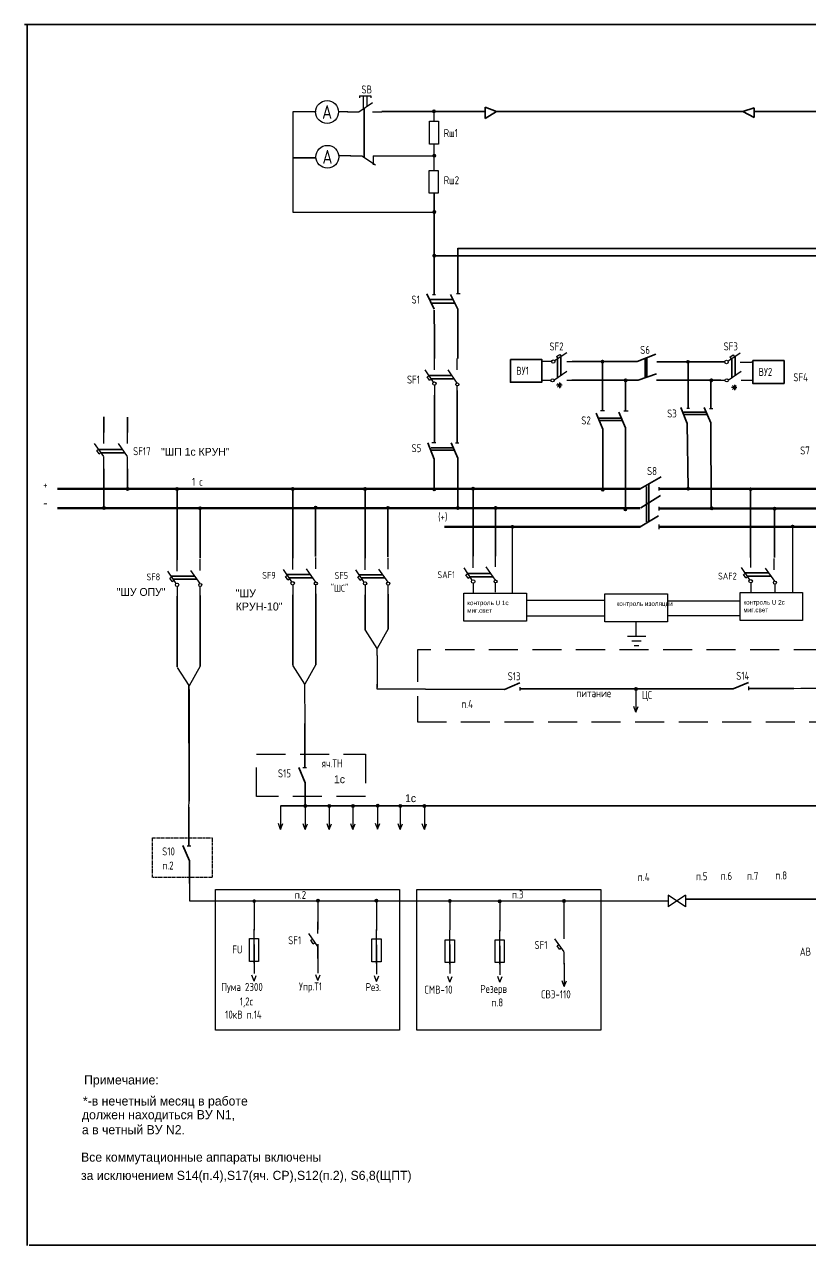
# Model space of a CAD drawing. Header units: millimetres. Extents: x 14 to 557, y 20 to 555.
# Drawn here: x 14 to 358, y 20 to 555 of the extents above; entities that cross this region are included whole.
import ezdxf
from ezdxf.enums import TextEntityAlignment as Align

# ---------------------------------------------------------------- set-up
doc = ezdxf.new("R2010")
doc.units = ezdxf.units.MM
doc.header["$MEASUREMENT"] = 0
doc.linetypes.add('CENTER', pattern=[2, 1.25, -0.25, 0.25, -0.25])
doc.linetypes.add('DASHED', pattern=[19.05, 12.7, -6.35])
doc.layers.add('0 @ 1', color=7, linetype='Continuous')
doc.layers.add('Элементы', color=6, linetype='Continuous')
doc.styles.add('Annotative', font='txt')
doc.styles.add('НАДПИСИ', font='gostw.shx')

# ---------------------------------------------------------------- blocks, each defined once
blk = doc.blocks.new('Резистор')
for p, q in [((-2, -10), (-2, 0)), ((-2, 0), (2, 0)), ((2, 0), (2, -10)), ((2, -10), (-2, -10))]:
    blk.add_line(p, q)
at = {"layer": 'Элементы', "style": 'НАДПИСИ', "width": 0.9, "flags": 8}
blk.add_attdef('R', text='', height=4, rotation=90, dxfattribs=at).set_placement((-3, -5), align=Align.CENTER)
blk.add_attdef('R', text='', height=4, dxfattribs=at).set_placement((5, -7), align=Align.CENTER)
blk = doc.blocks.new('Кнопка_с_замык_конт')
for p, q in [((0.25, 7), (5.25, 7)), ((0.25, 7), (0.25, 6.04)), ((2, 1.33), (2, 7)), ((3.5, 7), (3.5, 2.33)), ((5.25, 7), (5.25, 6.04)), ((0, 0), (6, 4)), ((6, 0), (10, 0))]:
    blk.add_line(p, q)
at = {"ltscale": 5}
blk.add_line((-5, 0), (0, 0), dxfattribs=at)
at = {"style": 'НАДПИСИ', "width": 0.8, "flags": 8}
blk.add_attdef('К1', text='', height=3, dxfattribs=at).set_placement((-2, -4), align=Align.RIGHT)
blk.add_attdef('К2', (7, -4), '', height=3, dxfattribs=at)
at = {"layer": 'Элементы', "style": 'НАДПИСИ', "width": 0.9, "flags": 8}
blk.add_attdef('SBN', text='', height=4, dxfattribs=at).set_placement((3, 9), align=Align.CENTER)
blk = doc.blocks.new('Амперметр')
blk.add_circle((0, 0), 5)
at = {"style": 'НАДПИСИ'}
blk.add_text('А', height=6, dxfattribs=at).set_placement((0, -3), align=Align.CENTER)
at = {"layer": 'Элементы', "style": 'НАДПИСИ', "width": 0.9, "flags": 8}
blk.add_attdef('PA', (5, 4), '', height=4, dxfattribs=at)
blk = doc.blocks.new('Контакт_р')
at = {"ltscale": 5}
blk.add_line((-5, 0), (0, 0), dxfattribs=at)
for p, q in [((0, 0), (6, -4)), ((5, 0), (5, -4)), ((5, 0), (11, 0))]:
    blk.add_line(p, q)
at = {"style": 'НАДПИСИ', "width": 0.8, "flags": 8}
blk.add_attdef('К1', text='', height=3, dxfattribs=at).set_placement((-2, -4), align=Align.RIGHT)
blk.add_attdef('К2', (8, -4), '', height=3, dxfattribs=at)
at = {"layer": 'Элементы', "style": 'НАДПИСИ', "width": 0.9, "flags": 8}
blk.add_attdef('К', text='', height=4, dxfattribs=at).set_placement((3, 2), align=Align.CENTER)
blk = doc.blocks.new('Выключатель_авт1')
for p, q in [((4.25, 0), (0, 0)), ((11, 0), (16, 0))]:
    blk.add_line(p, q)
at = {"ltscale": 5}
for p, q in [((5.62, 0.42), (11, 4)), ((6.44, 2.16), (7.94, 3.16)), ((6.44, 2.16), (7, 1.33)), ((7.94, 3.16), (8.5, 2.33))]:
    blk.add_line(p, q, dxfattribs=at)
blk.add_circle((5, 0), 0.75)
at = {"style": 'НАДПИСИ', "width": 0.8, "flags": 8}
blk.add_attdef('К1', text='', height=3, dxfattribs=at).set_placement((3, -4), align=Align.RIGHT)
blk.add_attdef('К2', (13, -4), '', height=3, dxfattribs=at)
at = {"layer": 'Элементы', "style": 'НАДПИСИ', "width": 0.9, "flags": 8}
blk.add_attdef('QFN', text='', height=4, dxfattribs=at).set_placement((8, 5), align=Align.CENTER)
blk.add_attdef('QFN', (6, -4), '', height=4, rotation=270, dxfattribs=at)
blk = doc.blocks.new('Заземление')
at = {"ltscale": 5}
for p, q in [((-4, 0), (4, 0)), ((-2, -2), (2, -2)), ((-1, -4), (1, -4))]:
    blk.add_line(p, q, dxfattribs=at)
blk = doc.blocks.new('клемма 6')
for p, q in [((-2.5, 2.5), (2.5, -5)), ((2.5, 2.5), (-2.5, -5)), ((-2.5, 2.5), (2.5, 2.5)), ((-2.5, -5), (2.5, -5)), ((0, -5), (2.5, -5))]:
    blk.add_line(p, q)
blk = doc.blocks.new('Предохранитель')
for p, q in [((-2, -5), (-2, 5)), ((-2, 5), (2, 5)), ((2, 5), (2, -5)), ((2, -5), (-2, -5))]:
    blk.add_line(p, q)
at = {"layer": 'Элементы', "style": 'НАДПИСИ', "width": 0.9, "flags": 8}
blk.add_attdef('FU', text='', height=4, rotation=90, dxfattribs=at).set_placement((-3, 0), align=Align.CENTER)
blk.add_attdef('FU', text='', height=4, dxfattribs=at).set_placement((6, -2), align=Align.CENTER)

msp = doc.modelspace()

# ---------------------------------------------------------------- hatches: boundary and pattern name
at = {"lineweight": 35}
h = msp.add_hatch(dxfattribs=at)
h.set_pattern_fill('ANSI38', color=256, style=0)
h.set_pattern_definition([(45, (-44.13146, 305.95852), (-0.08838835, 0.08838835), []), (135, (-44.13146, 305.95852), (-0.265165043, 0.08838835), [0.3125, -0.1875])])
edge = h.paths.add_edge_path()
edge.add_arc((193.37, 516.46), 0.5, 0, 360)
h = msp.add_hatch(dxfattribs=at)
h.set_pattern_fill('ANSI38', color=256, style=0)
h.set_pattern_definition([(45, (-44.02686, 286.60735), (-0.08838835, 0.08838835), []), (135, (-44.02686, 286.60735), (-0.265165043, 0.08838835), [0.3125, -0.1875])])
edge = h.paths.add_edge_path()
edge.add_arc((193.47, 497.11), 0.5, 0, 360)
h = msp.add_hatch(dxfattribs=at)
h.set_pattern_fill('ANSI38', color=256, style=0)
h.set_pattern_definition([(45, (-43.93072, 261.91549), (-0.08838835, 0.08838835), []), (135, (-43.93072, 261.91549), (-0.265165043, 0.08838835), [0.3125, -0.1875])])
edge = h.paths.add_edge_path()
edge.add_arc((193.57, 472.42), 0.5, 0, 360)
h = msp.add_hatch(dxfattribs=at)
h.set_pattern_fill('ANSI38', color=256, style=0)
h.set_pattern_definition([(45, (-44.01422, 242.81342), (-0.08838835, 0.08838835), []), (135, (-44.01422, 242.81342), (-0.265165043, 0.08838835), [0.3125, -0.1875])])
edge = h.paths.add_edge_path()
edge.add_arc((193.49, 453.31), 0.5, 0, 360)
h = msp.add_hatch(dxfattribs=at)
h.set_pattern_fill('ANSI38', color=256, style=0)
h.set_pattern_definition([(45, (29.59249, 196.47888), (-0.08838835, 0.08838835), []), (135, (29.59249, 196.47888), (-0.265165043, 0.08838835), [0.3125, -0.1875])])
edge = h.paths.add_edge_path()
edge.add_arc((267.09, 406.98), 0.5, 0, 360)
h = msp.add_hatch(dxfattribs=at)
h.set_pattern_fill('ANSI38', color=256, style=0)
h.set_pattern_definition([(45, (66.92158, 196.42484), (-0.08838835, 0.08838835), []), (135, (66.92158, 196.42484), (-0.265165043, 0.08838835), [0.3125, -0.1875])])
edge = h.paths.add_edge_path()
edge.add_arc((304.42, 406.92), 0.5, 0, 360)
h = msp.add_hatch(dxfattribs=at)
h.set_pattern_fill('ANSI38', color=256, style=0)
h.set_pattern_definition([(45, (39.6757, 187.82619), (-0.08838835, 0.08838835), []), (135, (39.6757, 187.82619), (-0.265165043, 0.08838835), [0.3125, -0.1875])])
edge = h.paths.add_edge_path()
edge.add_arc((277.18, 398.83), 0.5, 0, 360)
h = msp.add_hatch(dxfattribs=at)
h.set_pattern_fill('ANSI38', color=256, style=0)
h.set_pattern_definition([(45, (77.19065, 188.38574), (-0.08838835, 0.08838835), []), (135, (77.19065, 188.38574), (-0.265165043, 0.08838835), [0.3125, -0.1875])])
edge = h.paths.add_edge_path()
edge.add_arc((314.69, 398.89), 0.5, 0, 360)
h = msp.add_hatch(dxfattribs=at)
h.set_pattern_fill('ANSI38', color=256, style=0)
h.set_pattern_definition([(45, (-178.116, 140.8446), (-0.08838835, 0.08838835), []), (135, (-178.116, 140.8446), (-0.265165043, 0.08838835), [0.3125, -0.1875])])
edge = h.paths.add_edge_path()
edge.add_arc((59.38, 351.34), 0.5, 0, 360)
h = msp.add_hatch(dxfattribs=at)
h.set_pattern_fill('ANSI38', color=256, style=0)
h.set_pattern_definition([(45, (-167.15069, 140.72595), (-0.08838835, 0.08838835), []), (135, (-167.15069, 140.72595), (-0.265165043, 0.08838835), [0.3125, -0.1875])])
edge = h.paths.add_edge_path()
edge.add_arc((81.01, 351.23), 0.5, 0, 360)
h = msp.add_hatch(dxfattribs=at)
h.set_pattern_fill('ANSI38', color=256, style=0)
h.set_pattern_definition([(45, (-116.5836, 140.84497), (-0.08838835, 0.08838835), []), (135, (-116.5836, 140.84497), (-0.265165043, 0.08838835), [0.3125, -0.1875])])
edge = h.paths.add_edge_path()
edge.add_arc((131.58, 351.34), 0.5, 0, 360)
h = msp.add_hatch(dxfattribs=at)
h.set_pattern_fill('ANSI38', color=256, style=0)
h.set_pattern_definition([(45, (-84.92957, 140.77192), (-0.08838835, 0.08838835), []), (135, (-84.92957, 140.77192), (-0.265165043, 0.08838835), [0.3125, -0.1875])])
edge = h.paths.add_edge_path()
edge.add_arc((163.23, 351.27), 0.5, 0, 360)
h = msp.add_hatch(dxfattribs=at)
h.set_pattern_fill('ANSI38', color=256, style=0)
h.set_pattern_definition([(45, (-44.01112, 140.68613), (-0.08838835, 0.08838835), []), (135, (-44.01112, 140.68613), (-0.265165043, 0.08838835), [0.3125, -0.1875])])
edge = h.paths.add_edge_path()
edge.add_arc((193.49, 351.19), 0.5, 0, 360)
h = msp.add_hatch(dxfattribs=at)
h.set_pattern_fill('ANSI38', color=256, style=0)
h.set_pattern_definition([(45, (-26.98266, 137.56063), (-0.08838835, 0.08838835), []), (135, (-26.98266, 137.56063), (-0.265165043, 0.08838835), [0.3125, -0.1875])])
edge = h.paths.add_edge_path()
edge.add_arc((210.49, 351.38), 0.5, 0, 360)
h = msp.add_hatch(dxfattribs=at)
h.set_pattern_fill('ANSI38', color=256, style=0)
h.set_pattern_definition([(45, (3.14441, 140.00013), (-0.088388348, 0.088388348), []), (135, (3.14441, 140.00013), (-0.265165043, 0.088388348), [0.3125, -0.1875])])
edge = h.paths.add_edge_path()
edge.add_arc((267.21, 351), 0.5, 0, 360)
h = msp.add_hatch(dxfattribs=at)
h.set_pattern_fill('ANSI38', color=256, style=0)
h.set_pattern_definition([(45, (67.05231, 140.88887), (-0.08838835, 0.08838835), []), (135, (67.05231, 140.88887), (-0.265165043, 0.08838835), [0.3125, -0.1875])])
edge = h.paths.add_edge_path()
edge.add_arc((304.55, 351.39), 0.5, 0, 360)
h = msp.add_hatch(dxfattribs=at)
h.set_pattern_fill('ANSI38', color=256, style=0)
h.set_pattern_definition([(45, (94.38978, 140.71653), (-0.08838835, 0.08838835), []), (135, (94.38978, 140.71653), (-0.265165043, 0.08838835), [0.3125, -0.1875])])
edge = h.paths.add_edge_path()
edge.add_arc((331.89, 351.22), 0.5, 0, 360)
h = msp.add_hatch(dxfattribs=at)
h.set_pattern_fill('ANSI38', color=256, style=0)
h.set_pattern_definition([(45, (-188.49867, 132.47719), (-0.08838835, 0.08838835), []), (135, (-188.49867, 132.47719), (-0.265165043, 0.08838835), [0.3125, -0.1875])])
edge = h.paths.add_edge_path()
edge.add_arc((49, 342.98), 0.5, 0, 360)
h = msp.add_hatch(dxfattribs=at)
h.set_pattern_fill('ANSI38', color=256, style=0)
h.set_pattern_definition([(45, (-146.46231, 132.35414), (-0.08838835, 0.08838835), []), (135, (-146.46231, 132.35414), (-0.265165043, 0.08838835), [0.3125, -0.1875])])
edge = h.paths.add_edge_path()
edge.add_arc((91.04, 342.85), 0.5, 0, 360)
h = msp.add_hatch(dxfattribs=at)
h.set_pattern_fill('ANSI38', color=256, style=0)
h.set_pattern_definition([(45, (-95.89522, 132.61061), (-0.08838835, 0.08838835), []), (135, (-95.89522, 132.61061), (-0.265165043, 0.08838835), [0.3125, -0.1875])])
edge = h.paths.add_edge_path()
edge.add_arc((141.6, 343.11), 0.5, 0, 360)
h = msp.add_hatch(dxfattribs=at)
h.set_pattern_fill('ANSI38', color=256, style=0)
h.set_pattern_definition([(45, (-64.24118, 132.53756), (-0.08838835, 0.08838835), []), (135, (-64.24118, 132.53756), (-0.265165043, 0.08838835), [0.3125, -0.1875])])
edge = h.paths.add_edge_path()
edge.add_arc((173.26, 343.04), 0.5, 0, 360)
h = msp.add_hatch(dxfattribs=at)
h.set_pattern_fill('ANSI38', color=256, style=0)
h.set_pattern_definition([(45, (-33.7233, 132.40223), (-0.08838835, 0.08838835), []), (135, (-33.7233, 132.40223), (-0.265165043, 0.08838835), [0.3125, -0.1875])])
edge = h.paths.add_edge_path()
edge.add_arc((203.78, 342.9), 0.5, 0, 360)
h = msp.add_hatch(dxfattribs=at)
h.set_pattern_fill('ANSI38', color=256, style=0)
h.set_pattern_definition([(45, (-17.18303, 132.51832), (-0.08838835, 0.08838835), []), (135, (-17.18303, 132.51832), (-0.265165043, 0.08838835), [0.3125, -0.1875])])
edge = h.paths.add_edge_path()
edge.add_arc((220.32, 343.02), 0.5, 0, 360)
h = msp.add_hatch(dxfattribs=at)
h.set_pattern_fill('ANSI38', color=256, style=0)
h.set_pattern_definition([(45, (39.62265, 131.88655), (-0.08838835, 0.08838835), []), (135, (39.62265, 131.88655), (-0.265165043, 0.08838835), [0.3125, -0.1875])])
edge = h.paths.add_edge_path()
edge.add_arc((277.12, 342.39), 0.5, 0, 360)
h = msp.add_hatch(dxfattribs=at)
h.set_pattern_fill('ANSI38', color=256, style=0)
h.set_pattern_definition([(45, (77.34818, 132.34064), (-0.08838835, 0.08838835), []), (135, (77.34818, 132.34064), (-0.265165043, 0.08838835), [0.3125, -0.1875])])
edge = h.paths.add_edge_path()
edge.add_arc((314.85, 342.84), 0.5, 0, 360)
h = msp.add_hatch(dxfattribs=at)
h.set_pattern_fill('ANSI38', color=256, style=0)
h.set_pattern_definition([(45, (104.83067, 132.1683), (-0.08838835, 0.08838835), []), (135, (104.83067, 132.1683), (-0.265165043, 0.08838835), [0.3125, -0.1875])])
edge = h.paths.add_edge_path()
edge.add_arc((342.33, 342.67), 0.5, 0, 360)
h = msp.add_hatch(dxfattribs=at)
h.set_pattern_fill('ANSI38', color=256, style=0)
h.set_pattern_definition([(45, (-9.74587, 124.27707), (-0.08838835, 0.08838835), []), (135, (-9.74587, 124.27707), (-0.265165043, 0.08838835), [0.3125, -0.1875])])
edge = h.paths.add_edge_path()
edge.add_arc((227.75, 334.78), 0.5, 0, 360)
h = msp.add_hatch(dxfattribs=at)
h.set_pattern_fill('ANSI38', color=256, style=0)
h.set_pattern_definition([(45, (112.77807, 124.38079), (-0.08838835, 0.08838835), []), (135, (112.77807, 124.38079), (-0.265165043, 0.08838835), [0.3125, -0.1875])])
edge = h.paths.add_edge_path()
edge.add_arc((350.28, 334.88), 0.5, 0, 360)
h = msp.add_hatch(dxfattribs=at)
h.set_pattern_fill('ANSI38', color=256, style=0)
h.set_pattern_definition([(45, (44.18123, 53.31075), (-0.08838835, 0.08838835), []), (135, (44.18123, 53.31075), (-0.265165043, 0.08838835), [0.3125, -0.1875])])
edge = h.paths.add_edge_path()
edge.add_arc((281.68, 263.81), 0.5, 0, 360)
h = msp.add_hatch(dxfattribs=at)
h.set_pattern_fill('ANSI38', color=256, style=0)
h.set_pattern_definition([(45, (-100.40503, 2.10153), (-0.08838835, 0.08838835), []), (135, (-100.40503, 2.10153), (-0.265165043, 0.08838835), [0.3125, -0.1875])])
edge = h.paths.add_edge_path()
edge.add_arc((137.09, 212.6), 0.5, 0, 360)
h = msp.add_hatch(dxfattribs=at)
h.set_pattern_fill('ANSI38', color=256, style=0)
h.set_pattern_definition([(45, (-89.94455, 2.10153), (-0.08838835, 0.08838835), []), (135, (-89.94455, 2.10153), (-0.265165043, 0.08838835), [0.3125, -0.1875])])
edge = h.paths.add_edge_path()
edge.add_arc((147.56, 212.6), 0.5, 0, 360)
h = msp.add_hatch(dxfattribs=at)
h.set_pattern_fill('ANSI38', color=256, style=0)
h.set_pattern_definition([(45, (-79.58093, 2.10153), (-0.08838835, 0.08838835), []), (135, (-79.58093, 2.10153), (-0.265165043, 0.08838835), [0.3125, -0.1875])])
edge = h.paths.add_edge_path()
edge.add_arc((157.92, 212.6), 0.5, 0, 360)
h = msp.add_hatch(dxfattribs=at)
h.set_pattern_fill('ANSI38', color=256, style=0)
h.set_pattern_definition([(45, (-68.73303, 2.19829), (-0.08838835, 0.08838835), []), (135, (-68.73303, 2.19829), (-0.265165043, 0.08838835), [0.3125, -0.1875])])
edge = h.paths.add_edge_path()
edge.add_arc((168.77, 212.7), 0.5, 0, 360)
h = msp.add_hatch(dxfattribs=at)
h.set_pattern_fill('ANSI38', color=256, style=0)
h.set_pattern_definition([(45, (-58.85369, 2.10153), (-0.08838835, 0.08838835), []), (135, (-58.85369, 2.10153), (-0.265165043, 0.08838835), [0.3125, -0.1875])])
edge = h.paths.add_edge_path()
edge.add_arc((178.65, 212.6), 0.5, 0, 360)
h = msp.add_hatch(dxfattribs=at)
h.set_pattern_fill('ANSI38', color=256, style=0)
h.set_pattern_definition([(45, (-48.29635, 2.10153), (-0.08838835, 0.08838835), []), (135, (-48.29635, 2.10153), (-0.265165043, 0.08838835), [0.3125, -0.1875])])
edge = h.paths.add_edge_path()
edge.add_arc((189.2, 212.6), 0.5, 0, 360)
h = msp.add_hatch(dxfattribs=at)
h.set_pattern_fill('ANSI38', color=256, style=0)
h.set_pattern_definition([(45, (-122.7699, -39.52682), (-0.08838835, 0.08838835), []), (135, (-122.7699, -39.52682), (-0.265165043, 0.08838835), [0.3125, -0.1875])])
edge = h.paths.add_edge_path()
edge.add_arc((114.73, 170.97), 0.5, 0, 360)
h = msp.add_hatch(dxfattribs=at)
h.set_pattern_fill('ANSI38', color=256, style=0)
h.set_pattern_definition([(45, (-94.86987, -39.30908), (-0.08838835, 0.08838835), []), (135, (-94.86987, -39.30908), (-0.265165043, 0.08838835), [0.3125, -0.1875])])
edge = h.paths.add_edge_path()
edge.add_arc((142.63, 171.19), 0.5, 0, 360)
h = msp.add_hatch(dxfattribs=at)
h.set_pattern_fill('ANSI38', color=256, style=0)
h.set_pattern_definition([(45, (-69.29562, -39.33712), (-0.08838835, 0.08838835), []), (135, (-69.29562, -39.33712), (-0.265165043, 0.08838835), [0.3125, -0.1875])])
edge = h.paths.add_edge_path()
edge.add_arc((168.2, 171.16), 0.5, 0, 360)
h = msp.add_hatch(dxfattribs=at)
h.set_pattern_fill('ANSI38', color=256, style=0)
h.set_pattern_definition([(45, (-37.19723, -39.41854), (-0.08838835, 0.08838835), []), (135, (-37.19723, -39.41854), (-0.265165043, 0.08838835), [0.3125, -0.1875])])
edge = h.paths.add_edge_path()
edge.add_arc((200.3, 171.08), 0.5, 0, 360)
h = msp.add_hatch(dxfattribs=at)
h.set_pattern_fill('ANSI38', color=256, style=0)
h.set_pattern_definition([(45, (-15.3572, -39.5858), (-0.08838835, 0.08838835), []), (135, (-15.3572, -39.5858), (-0.265165043, 0.08838835), [0.3125, -0.1875])])
edge = h.paths.add_edge_path()
edge.add_arc((222.14, 170.91), 0.5, 0, 360)
h = msp.add_hatch(dxfattribs=at)
h.set_pattern_fill('ANSI38', color=256, style=0)
h.set_pattern_definition([(45, (12.7995, -39.42445), (-0.08838835, 0.08838835), []), (135, (12.7995, -39.42445), (-0.265165043, 0.08838835), [0.3125, -0.1875])])
edge = h.paths.add_edge_path()
edge.add_arc((250.3, 171.08), 0.5, 0, 360)

# ---------------------------------------------------------------- linework, layer by layer
for p, q in [((555.97, 554.54), (14.23, 554.54)), ((15.46, 554.43), (15.46, 20.3)), ((220.7, 516.4), (215.7, 518.4)), ((215.7, 518.4), (215.7, 513.4)), ((162.87, 517.95), (162.87, 496.3)), ((170.53, 516.4), (215.73, 516.4)), ((220.66, 516.4), (215.7, 513.4)), ((220.58, 516.51), (328.55, 516.51)), ((333.47, 518.11), (328.51, 516.51)), ((333.47, 513.86), (328.51, 516.5)), ((333.49, 518.11), (333.49, 513.86)), ((333.56, 516.48), (373.42, 516.48)), ((193.5, 480.43), (193.5, 448.51)), ((203.79, 456.58), (203.79, 436.82)), ((203.87, 456.46), (374.09, 456.46)), ((193.9, 453.33), (363.4, 453.33)), ((193.5, 448.51), (193.5, 436.46)), ((193.51, 429.96), (190.31, 436.69)), ((191.73, 434.21), (201.66, 434.21)), ((203.79, 429.96), (200.6, 436.33)), ((192.18, 432.62), (202.47, 432.62)), ((193.51, 423.58), (193.51, 429.6)), ((203.79, 408.4), (203.79, 429.96)), ((193.56, 423.4), (193.56, 408.4)), ((247.41, 408.22), (247.41, 399.95)), ((248.87, 409.3), (248.87, 401.1)), ((278, 407.04), (253.78, 407.04)), ((267.09, 406.82), (267.09, 385.59)), ((277.65, 407.04), (282.22, 407.04)), ((282.26, 407.04), (290.42, 410.23)), ((285.81, 408.46), (285.81, 399.96)), ((286.52, 408.81), (286.52, 400.31)), ((290.83, 406.87), (320.58, 406.87)), ((304.49, 406.84), (304.49, 386.65)), ((323.59, 408.26), (323.59, 399.98)), ((325.05, 409.33), (325.05, 401.13)), ((191.02, 400.91), (201.31, 400.91)), ((282.62, 398.89), (290.77, 401.73)), ((192.09, 399.49), (202.02, 399.49)), ((253.65, 398.89), (282.62, 398.89)), ((277.12, 398.31), (277.12, 385.59)), ((293.61, 398.89), (290.77, 398.89)), ((293.83, 398.87), (318.87, 398.87)), ((314.49, 398.83), (314.49, 386.62)), ((193.56, 392.4), (193.56, 371.4)), ((203.56, 391.4), (203.56, 394.4)), ((203.56, 371.4), (203.56, 391.4)), ((277.09, 378.1), (274.25, 384.84)), ((304.14, 379.92), (301.3, 387)), ((302.72, 384.88), (312.65, 384.88)), ((314.42, 380.27), (311.58, 387)), ((48.97, 376.05), (48.97, 382.85)), ((59.26, 376.05), (59.26, 382.68)), ((267.19, 377.44), (264.35, 384.52)), ((265.25, 382.29), (275.36, 382.29)), ((265.56, 381.3), (275.85, 381.3)), ((302.72, 383.82), (313, 383.82)), ((304.14, 379.92), (304.55, 351.4)), ((314.42, 380.27), (314.68, 343.05)), ((267.19, 377.4), (267.19, 350.87)), ((277.09, 378.23), (277.09, 342.43)), ((193.51, 364.41), (190.67, 371.5)), ((192.09, 369.37), (202.02, 369.37)), ((203.79, 364.77), (200.95, 371.5)), ((46.76, 368.56), (57.19, 368.56)), ((47.74, 367.14), (58.14, 367.14)), ((192.09, 368.31), (202.37, 368.31)), ((193.51, 364.41), (193.51, 357.68)), ((203.79, 364.77), (203.79, 357.68)), ((48.97, 360.05), (48.97, 343.02)), ((59.26, 360.05), (59.26, 351.38)), ((193.51, 358.37), (193.51, 351.66)), ((203.79, 358.37), (203.79, 343)), ((283.59, 351.33), (292.68, 356.67)), ((287.33, 353.47), (287.33, 336.9)), ((81, 320.36), (81, 350.66)), ((131.58, 321.04), (131.58, 351.34)), ((163.23, 320.97), (163.23, 351.27)), ((210.51, 351.37), (210.51, 321.84)), ((283.91, 343.1), (292.47, 348.45)), ((286.26, 352.4), (286.26, 336.9)), ((331.86, 321.34), (331.86, 351.25)), ((91.03, 342.55), (91.03, 321.05)), ((141.61, 343.23), (141.61, 321.74)), ((173.26, 343.16), (173.26, 321.66)), ((220.34, 343.02), (220.34, 321.84)), ((342.31, 321.26), (342.31, 342.89)), ((283.59, 334.77), (291.61, 339.58)), ((78.5, 313.2), (88.83, 313.2)), ((79.5, 311.78), (89.74, 311.78)), ((129.08, 313.88), (139.41, 313.88)), ((130.08, 312.46), (140.32, 312.46)), ((160.74, 313.81), (171.06, 313.81)), ((161.74, 312.39), (171.98, 312.39)), ((208.17, 314.28), (218.23, 314.28)), ((209.13, 312.86), (219.26, 312.86)), ((329.52, 314.63), (339.83, 314.63)), ((330.57, 313.21), (340.96, 313.21)), ((91.07, 304.69), (91.07, 273.75)), ((131.58, 305.04), (131.58, 274.12)), ((141.65, 305.37), (141.65, 274.43)), ((163.23, 304.97), (163.23, 289.51)), ((173.3, 305.3), (173.3, 289.96)), ((81, 304.36), (81, 273.44)), ((224.23, 263.62), (189.66, 263.71)), ((224.23, 263.62), (230.96, 266.46)), ((230.87, 263.85), (322.92, 263.85)), ((324.2, 263.81), (292.14, 263.81)), ((324.2, 263.81), (330.93, 266.65)), ((330.83, 264.04), (350.83, 264.04)), ((136.82, 229.38), (136.83, 248.77)), ((137.05, 222.75), (134.21, 229.48)), ((137.05, 222.75), (137.05, 212.86)), ((86.19, 195.24), (86.19, 212.12)), ((407.67, 212.64), (126.31, 212.64)), ((86.42, 188.61), (83.59, 195.34)), ((86.42, 188.61), (86.42, 178.72)), ((453.96, 171.82), (303.34, 171.82)), ((16.28, 20.45), (48.96, 20.45)), ((556.64, 20.45), (51.31, 20.45))]:
    msp.add_line(p, q, dxfattribs=at)
for p, q in [((141.77, 516.3), (131.64, 516.3)), ((131.64, 516.3), (131.64, 496.23)), ((155.63, 516.36), (151.58, 516.36)), ((193.4, 512.19), (193.4, 516.46)), ((193.4, 516.46), (193.59, 516.46)), ((157.06, 497.06), (151.67, 497.06)), ((172.62, 497.08), (193.39, 497.08)), ((193.4, 490.66), (193.4, 502.14)), ((131.64, 496.23), (141.83, 496.23)), ((141.83, 496.23), (131.7, 496.23)), ((131.7, 496.23), (131.7, 472.44)), ((131.7, 472.44), (193.45, 472.44)), ((192.77, 436.41), (194.05, 436.41)), ((203.16, 436.81), (204.76, 436.81)), ((203.58, 403.36), (203.58, 408.36)), ((203.58, 397.65), (199.58, 403.36)), ((245.84, 398.85), (251.55, 402.85)), ((322.02, 398.88), (327.73, 402.88)), ((251.55, 398.85), (256.55, 398.85)), ((327.73, 398.88), (332.73, 398.88)), ((266.2, 385.58), (267.94, 385.58)), ((276.46, 385.49), (278.29, 385.49)), ((303.96, 386.7), (305.13, 386.7)), ((313.83, 386.5), (315.39, 386.5)), ((48.93, 371.18), (48.93, 376.18)), ((59.31, 371.18), (59.31, 376.18)), ((48.93, 365.47), (44.93, 371.18)), ((59.31, 365.46), (55.31, 371.18)), ((192.46, 371.57), (194.14, 371.57)), ((202.78, 371.49), (204.29, 371.49)), ((291.76, 352.16), (291.76, 350.62)), ((291.67, 343.5), (291.67, 341.88)), ((291.67, 335.8), (291.67, 333.73)), ((91.08, 315.63), (91.08, 320.63)), ((141.66, 316.32), (141.66, 321.32)), ((173.32, 316.24), (173.32, 321.24)), ((220.27, 317.18), (220.27, 322.18)), ((342.23, 315.88), (342.23, 320.88)), ((91.08, 309.92), (87.08, 315.63)), ((141.66, 310.6), (137.66, 316.32)), ((173.32, 310.53), (169.32, 316.24)), ((220.27, 311.46), (216.27, 317.18)), ((342.44, 310.94), (338.44, 316.66)), ((230.95, 264.64), (230.95, 263.12)), ((330.92, 264.83), (330.92, 263.31)), ((136.03, 229.47), (137.55, 229.47)), ((85.44, 195.21), (86.96, 195.21)), ((142.62, 156.89), (142.62, 161.89)), ((142.62, 151.18), (138.62, 156.89)), ((250.28, 154.45), (250.28, 159.45)), ((250.28, 148.74), (246.28, 154.45))]:
    msp.add_line(p, q)
at = {"color": 7}
for p, q in [((332.29, 406.86), (332.78, 406.86)), ((249.38, 396.66), (247.02, 396.66)), ((249.07, 395.85), (247.39, 397.51)), ((249.07, 397.48), (247.42, 395.79)), ((248.24, 397.82), (248.24, 395.46)), ((325.9, 395.75), (323.54, 395.75)), ((325.59, 394.94), (323.91, 396.6)), ((325.59, 396.57), (323.94, 394.88)), ((324.76, 396.91), (324.76, 394.55)), ((204, 343), (204, 343)), ((227.78, 305.85), (227.78, 334.88)), ((350.33, 305.98), (350.33, 334.87)), ((233.85, 302.6), (268.22, 302.6)), ((295.49, 302.38), (327.25, 302.38)), ((268.22, 295.62), (233.74, 295.62)), ((327.25, 295.84), (295.39, 295.84)), ((163.28, 289.53), (168.4, 281.57)), ((173.28, 290.1), (168.48, 281.49)), ((281.83, 286.81), (281.83, 293.12)), ((168.48, 278.46), (168.48, 281.49)), ((168.48, 278.46), (168.48, 264.38)), ((186.14, 280.88), (186.14, 279.62)), ((81.04, 273.24), (86.17, 265.28)), ((91.04, 273.81), (86.25, 265.2)), ((131.62, 273.92), (136.75, 265.96)), ((141.63, 274.49), (136.83, 265.88)), ((86.25, 214.71), (86.17, 265.28)), ((86.17, 265.28), (86.17, 265.28)), ((86.17, 265.28), (86.25, 262.17)), ((86.25, 262.17), (86.25, 214.71)), ((136.75, 265.96), (136.83, 248.77)), ((168.46, 263.71), (168.46, 265.91)), ((189.66, 263.71), (168.46, 263.71)), ((350.83, 264.04), (353.89, 264.13)), ((353.89, 264.13), (390.17, 264.13)), ((86.19, 212.12), (86.25, 214.71)), ((86.42, 171.14), (295.94, 171.14)), ((250.27, 159.26), (250.29, 171.05)), ((114.66, 143.87), (114.66, 158.75)), ((168.25, 143.69), (168.25, 158.56)), ((200.3, 143.36), (200.3, 158.24)), ((222.16, 143.37), (222.16, 158.25))]:
    msp.add_line(p, q, dxfattribs=at)
at = {"ltscale": 5}
for p, q in [((203.58, 392.36), (203.58, 396.36)), ((240.55, 398.85), (244.55, 398.85)), ((316.73, 398.88), (320.73, 398.88)), ((45.87, 368.15), (46.7, 368.7)), ((46.87, 366.65), (45.87, 368.15)), ((46.87, 366.65), (47.7, 367.21)), ((48.93, 360.18), (48.93, 365.37)), ((59.31, 360.18), (59.31, 365.36)), ((220.27, 306.18), (220.27, 310.18)), ((91.08, 304.63), (91.08, 308.63)), ((141.66, 305.32), (141.66, 309.32)), ((173.32, 305.24), (173.32, 309.24)), ((342.55, 305.96), (342.55, 309.76)), ((139.56, 153.85), (140.39, 154.41)), ((140.56, 152.35), (139.56, 153.85)), ((140.56, 152.35), (141.39, 152.91)), ((142.62, 145.89), (142.62, 151.07)), ((247.22, 151.42), (248.05, 151.97)), ((248.22, 149.92), (247.22, 151.42)), ((248.22, 149.92), (249.05, 150.48)), ((250.28, 143.45), (250.28, 148.64))]:
    msp.add_line(p, q, dxfattribs=at)
at = {"lineweight": 50}
for p, q in [((76.27, 351.38), (28.71, 351.38)), ((76.27, 351.38), (109.37, 351.38)), ((109.37, 351.38), (283.56, 351.38)), ((291.61, 351.33), (533.04, 351.33)), ((75.8, 342.97), (28.71, 342.97)), ((75.8, 342.97), (108.9, 342.97)), ((108.9, 342.97), (257.21, 342.97)), ((256.32, 342.89), (283.56, 342.89)), ((291.61, 342.78), (533.17, 342.78)), ((283.59, 334.77), (198, 334.77)), ((291.61, 334.77), (364.53, 334.77))]:
    msp.add_line(p, q, dxfattribs=at)
at = {"color": 7, "linetype": 'DASHED'}
for p, q in [((186.1, 279.65), (186.1, 249.38)), ((363.43, 280.88), (186.14, 280.88)), ((281.66, 263.84), (281.66, 253.59)), ((281.66, 253.59), (280.75, 256.08)), ((281.66, 253.59), (282.64, 256.07)), ((186.1, 249.38), (363.43, 249.38)), ((126.29, 212.57), (126.29, 202.4)), ((137.07, 212.63), (137.07, 202.38)), ((147.53, 212.63), (147.53, 202.38)), ((157.9, 212.63), (157.9, 202.38)), ((168.74, 212.73), (168.74, 202.48)), ((178.62, 212.63), (178.62, 202.38)), ((189.18, 212.63), (189.18, 202.38)), ((126.29, 202.4), (125.38, 204.89)), ((126.29, 202.4), (127.28, 204.88)), ((137.07, 202.38), (136.17, 204.87)), ((137.07, 202.38), (138.06, 204.86)), ((147.53, 202.38), (146.63, 204.87)), ((147.53, 202.38), (148.52, 204.86)), ((157.9, 202.38), (156.99, 204.87)), ((157.9, 202.38), (158.88, 204.86)), ((168.75, 202.48), (167.84, 204.97)), ((168.74, 202.48), (169.73, 204.96)), ((178.63, 202.38), (177.72, 204.87)), ((178.62, 202.38), (179.61, 204.86)), ((189.18, 202.38), (188.27, 204.87)), ((189.18, 202.38), (190.17, 204.86)), ((86.42, 178.72), (86.42, 171.14)), ((114.66, 171.04), (114.66, 136.04)), ((142.56, 171.26), (142.56, 136.26)), ((200.29, 171.11), (200.3, 135.53)), ((168.25, 170.86), (168.25, 135.86)), ((222.16, 170.54), (222.16, 135.54)), ((250.3, 143.82), (250.3, 133.65)), ((114.66, 136.04), (113.76, 138.53)), ((114.66, 136.04), (115.65, 138.52)), ((142.56, 136.26), (141.66, 138.75)), ((142.56, 136.26), (143.55, 138.74)), ((168.25, 135.86), (167.34, 138.35)), ((168.25, 135.86), (169.23, 138.34)), ((200.3, 135.53), (199.39, 138.02)), ((200.3, 135.53), (201.29, 138.01)), ((222.16, 135.54), (221.25, 138.03)), ((222.16, 135.54), (223.14, 138.02)), ((250.3, 133.65), (249.4, 136.15)), ((250.3, 133.65), (251.29, 136.13))]:
    msp.add_line(p, q, dxfattribs=at)
at = {"linetype": 'DASHED', "lineweight": 35}
msp.add_line((51.31, 20.45), (48.96, 20.45), dxfattribs=at)
at = {"lineweight": 35}
for points in [[(226.81, 407.99), (240.53, 407.99), (240.53, 397.99), (226.81, 397.99)], [(332.8, 407.5), (346.52, 407.5), (346.52, 397.5), (332.8, 397.5)]]:
    msp.add_lwpolyline(points, close=True, dxfattribs=at)
at = {"color": 7}
for points in [[(206.46, 305.79), (233.77, 305.79), (233.77, 293.5), (206.46, 293.5)], [(268.14, 305.45), (295.45, 305.45), (295.45, 293.15), (268.14, 293.15)], [(327.28, 306.02), (354.59, 306.02), (354.59, 293.73), (327.28, 293.73)], [(97.82, 176.13), (178.27, 176.13), (178.27, 114.48), (97.82, 114.48)], [(185.93, 176.13), (266.38, 176.13), (266.38, 114.48), (185.93, 114.48)]]:
    msp.add_lwpolyline(points, close=True, dxfattribs=at)
at = {"color": 7, "linetype": 'DASHED'}
msp.add_lwpolyline([(115.72, 235.23), (163.41, 235.23), (163.41, 216.79), (115.72, 216.79)], close=True, dxfattribs=at)
at = {"color": 7, "linetype": 'CENTER'}
msp.add_lwpolyline([(70.23, 198.67), (96.31, 198.67), (96.31, 181.37), (70.23, 181.37)], close=True, dxfattribs=at)
at = {"lineweight": 35}
for centre in [(193.37, 516.46), (193.47, 497.11), (193.55, 472.41), (193.57, 472.42), (193.49, 453.31), (267.09, 407.03), (304.42, 406.92), (277.18, 398.83), (314.69, 398.89), (59.38, 351.34), (81.01, 351.23), (131.58, 351.34), (163.23, 351.27), (193.5, 351.18), (210.5, 351.39), (267.21, 351), (304.55, 351.39), (331.89, 351.22), (49, 342.98), (91.04, 342.87), (141.6, 343.12), (173.26, 343.05), (203.8, 342.92), (220.32, 343.02), (277.1, 342.39), (314.85, 342.84), (342.33, 342.67), (227.76, 334.74), (350.24, 334.89), (281.68, 263.81), (137.09, 212.6), (147.56, 212.6), (157.92, 212.6), (168.77, 212.7), (178.65, 212.6), (189.2, 212.6), (114.73, 170.97), (142.63, 171.19), (168.2, 171.16), (200.3, 171.08), (222.14, 170.91), (250.3, 171.08)]:
    msp.add_circle(centre, 0.5, dxfattribs=at)
at = {"color": 7}
for centre in [(203.61, 397.03), (245.22, 398.82), (321.4, 398.85), (91.11, 309.3), (141.69, 309.98), (173.34, 309.9), (220.29, 310.84), (342.47, 310.32)]:
    msp.add_circle(centre, 0.663, dxfattribs=at)

# ---------------------------------------------------------------- block references
at = {"lineweight": 35}
for name, p in [('Амперметр', (146.62, 516.23)), ('Кнопка_с_замык_конт', (160.54, 516.35)), ('Резистор', (193.39, 512.14)), ('Амперметр', (146.76, 496.63)), ('Контакт_р', (161.82, 497.08)), ('Резистор', (193.27, 490.65)), ('Выключатель_авт1', (240.54, 407.03)), ('Выключатель_авт1', (316.31, 406.84))]:
    msp.add_blockref(name, p, dxfattribs=at)
at = {"lineweight": 35, "rotation": 90}
for p in [(193.56, 392.4), (131.58, 305.04), (163.23, 304.97), (210.51, 305.84), (331.9, 305.94), (81, 304.36)]:
    msp.add_blockref('Выключатель_авт1', p, dxfattribs=at)
at = {"color": 7}
for name, p in [('Заземление', (281.98, 286.84)), ('Предохранитель', (114.65, 149.61)), ('Предохранитель', (168.23, 149.43)), ('Предохранитель', (200.29, 149.1)), ('Предохранитель', (222.14, 149.11))]:
    msp.add_blockref(name, p, dxfattribs=at)
at = {"color": 7, "rotation": 270}
msp.add_blockref('клемма 6', (300.84, 171.06), dxfattribs=at)

# ---------------------------------------------------------------- texts
at = {"lineweight": 35, "style": 'НАДПИСИ'}
for s, height, p in [('SВ', 3.5, (161.65, 524.33)), ('Rш1', 3.5, (197.64, 505.27)), ('Rш2', 3.5, (197.66, 484.64)), ('S1', 3.5, (183.56, 432.4)), ('SF2', 3.5, (243.88, 411.9)), ('S6', 3.5, (283.56, 410.4)), ('SF3', 3.5, (320.06, 411.94)), ('SF1', 3.5, (181.56, 397.4)), ('ВУ1', 3.5, (229.35, 401.26)), ('ВУ2', 3.5, (335.34, 400.77)), ('SF4', 3.5, (350.56, 398.4)), ('S3', 3.5, (295.37, 382.57)), ('S2', 3.5, (257.8, 379.54)), ('SF17', 3.5, (61.78, 366.07)), ('S5', 3.5, (183.56, 367.4)), ('S7', 3.5, (353.56, 366.4)), ('S8', 3.5, (286.56, 357.4)), ('+', 3.5, (22.45, 351.4)), ('1 с', 3.5, (87.5, 352.68)), ('-', 3.5, (22.45, 343.4)), ('(+)', 3.5, (195.22, 337.38)), ('SАF1', 3, (194.89, 312.27)), ('SF8', 3, (67.66, 311.33)), ('SF9', 3, (118.24, 312.01)), ('"ШС"', 3, (148.14, 306.37)), ('SF5', 3, (149.9, 311.94)), ('SАF2', 3, (317.63, 311.68)), ('S13', 3.5, (225.61, 267.62)), ('S14', 3.5, (325.57, 267.82)), ('питание', 3.5, (255.61, 260.21)), ('ЦС', 3.5, (284.31, 259.43)), ('п.4', 3.5, (205.28, 255.44)), ('яч.ТН', 3.5, (144.32, 229.51)), ('S15', 3.5, (125.12, 225.14)), ('S10', 3.5, (74.49, 191)), ('п.2', 3.5, (74.55, 184.81)), ('п.4', 3.5, (282.52, 179.76)), ('п.5', 3.5, (307.94, 180.13)), ('п.6', 3.5, (318.73, 180.26)), ('п.7', 3.5, (330.26, 180.26)), ('п.8', 3.5, (342.66, 180.5)), ('п.2', 3.5, (132.5, 171.99)), ('п.3', 3.5, (227.52, 172.13)), ('SF1', 3.5, (129.61, 152.1)), ('FU', 3.5, (105.19, 148.08)), ('SF1', 3.5, (237.35, 150.05)), ('AB', 3.5, (353.4, 147.15)), ('Пума 2300', 3.5, (100.34, 131.69)), ('Упр.Т1', 3.5, (134.32, 131.91)), ('Рез.', 3.5, (163.53, 131.61)), ('СМВ-10', 3.5, (189.22, 130.52)), ('Резерв', 3.5, (213.65, 130.83)), ('1,2с', 3.5, (108.44, 125.37)), ('п.8', 3.5, (218.49, 124.91)), ('СВЭ-110', 3.5, (240.23, 128.48)), ('10кВ п.14', 3.5, (102.03, 119.6))]:
    msp.add_text(s, height=height, dxfattribs=at).set_placement(p)
at = {"layer": '0 @ 1', "color": 7, "ltscale": 12, "style": 'Annotative'}
for s, height, p in [('"ШП 1с КРУН"', 3.4153, (73.98, 365.87)), ('"ШУ ОПУ"', 3.415, (54.59, 304.54))]:
    msp.add_text(s, height=height, dxfattribs=at).set_placement(p)
at = {"layer": '0 @ 1', "color": 7, "style": 'Annotative'}
for s, p in [('Примечание:', (40.34, 90.79)), ('*-в нечетный месяц в работе', (39.82, 81.56)), ('должен находиться ВУ N1,', (39.4, 75.56)), ('а в четный ВУ N2.', (39.39, 68.98)), ('Все коммутационные аппараты включены', (39, 57)), ('за исключением S14(п.4),S17(яч. СР),S12(п.2), S6,8(ЩПТ)', (39, 49))]:
    msp.add_text(s, height=4, dxfattribs=at).set_placement(p)
at = {"layer": '0 @ 1', "color": 7, "attachment_point": 1, "style": 'Annotative'}
for s, insert, char_height, width in [('"ШУ КРУН-10"', (106.62, 307.42), 3.4789, 24.7476), ('контроль U 1c миг.свет', (207.9, 302.48), 2, 24.5786), ('контроль изоляции', (273.21, 302.14), 2, 24.5786), ('контроль U 2c миг.свет', (328.72, 302.71), 2, 25.2273)]:
    msp.add_mtext(s, dxfattribs=dict(at, insert=insert, char_height=char_height, width=width))
at = {"layer": '0 @ 1', "color": 7, "linetype": 'DASHED', "char_height": 3.415, "width": 4.204, "attachment_point": 1, "style": 'Annotative'}
for insert in [(149.62, 226), (180.73, 217.72)]:
    msp.add_mtext('1с', dxfattribs=dict(at, insert=insert))

doc.saveas('drawing.dxf')
